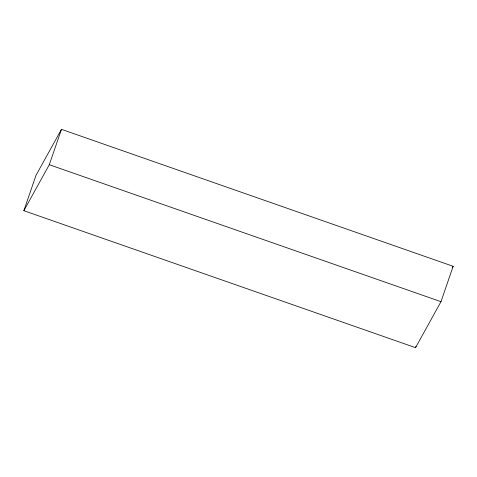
<?xml version="1.0" encoding="UTF-8"?>
<svg xmlns="http://www.w3.org/2000/svg" width="477" height="477" viewBox="0 0 477 477"><rect width="100%" height="100%" fill="white"/><g stroke="black" fill="none" stroke-linecap="round" stroke-linejoin="round"><path stroke-width="0.72" d="M23.85 210.697L36.008 175.315L61.461 129.339L453.15 266.303L440.992 301.685L415.539 347.661L23.85 210.697L49.298 164.72L61.461 129.339M415.539 347.661L416.016 346.272M452.434 267.597L453.15 266.303M49.298 164.72L440.992 301.685"/></g></svg>
